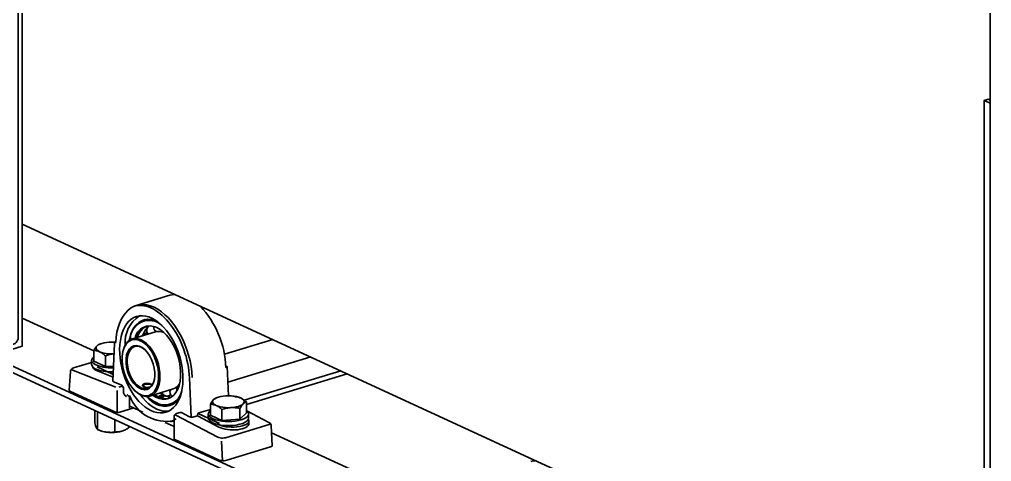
# Model space of a CAD drawing. Header units: millimetres. Extents: x -8400 to 8400, y -5940 to 5940.
# Drawn here: x 3929.8 to 4394.8, y 2297.4 to 2509.1 of the extents above; entities that cross this region are included whole.
import ezdxf

# ---------------------------------------------------------------- set-up
doc = ezdxf.new("R2010")
doc.units = ezdxf.units.MM
doc.layers.add('粗实线层', color=7, linetype='Continuous', lineweight=35)

msp = doc.modelspace()

# ---------------------------------------------------------------- linework, layer by layer
at = {"layer": '粗实线层', "linetype": 'Continuous', "lineweight": 35}
for points in [[(3929.221, 2731.993), (3929.221, 2356.749), (3929.155, 2356.123), (3928.959, 2355.499), (3928.648, 2354.919), (3928.243, 2354.423), (3927.77, 2354.045), (3927.264, 2353.811), (3916.169, 2350.421), (3916.169, 2348.082), (3931.179, 2352.668), (3931.179, 2731.089)], [(5429.862, 1647.928), (5429.862, 1649.826), (3411.605, 2580.833), (3427.906, 2585.814)], [(3411.605, 2580.833), (3411.605, 2578.936), (3411.713, 2578.203), (3412.025, 2577.617), (3412.506, 2577.242), (5429.848, 1646.656)], [(4394.178, 2470.536), (4393.254, 2470.962), (4391.296, 2470.364), (4394.178, 2469.035)], [(4391.296, 2470.364), (4391.296, 2197.408), (4394.178, 2196.079)], [(3931.174, 2411.16), (4391.286, 2198.914)], [(4001.796, 2377.062), (3985.742, 2372.157)], [(4004.178, 2377.484), (4002.969, 2377.344), (4001.796, 2377.062)], [(3965.419, 2350.385), (3931.203, 2366.168)], [(3986.131, 2356.878), (3986.669, 2358.141), (3987.308, 2359.27), (3988.044, 2360.252), (3988.866, 2361.076), (3989.767, 2361.736), (3990.738, 2362.224)], [(3990.079, 2365.582), (3988.077, 2364.466)], [(3992.126, 2362.368), (3991.096, 2361.516), (3990.182, 2360.44), (3989.397, 2359.155), (3988.751, 2357.679)], [(3994.949, 2359.573), (3983.844, 2356.18)], [(3986.031, 2356.848), (3986.618, 2358.24), (3987.327, 2359.47), (3988.15, 2360.522), (3989.075, 2361.385), (3990.092, 2362.046)], [(3990.969, 2361.553), (3990.091, 2360.39), (3989.349, 2359.085), (3988.809, 2357.836)], [(3998.912, 2359.247), (3997.884, 2359.599), (3996.871, 2359.771), (3995.888, 2359.762), (3994.948, 2359.573)], [(3968.644, 2353.805), (3968.147, 2353.616), (3967.751, 2353.43), (3967.556, 2353.31), (3967.359, 2353.17), (3967.162, 2353.008), (3966.964, 2352.823), (3966.915, 2352.774), (3966.865, 2352.723), (3966.84, 2352.697), (3966.815, 2352.671), (3966.791, 2352.644), (3966.766, 2352.617), (3966.666, 2352.506), (3966.568, 2352.39), (3966.372, 2352.143), (3966.177, 2351.878), (3965.79, 2351.299), (3965.408, 2350.663)], [(3975.244, 2349.004), (3973.927, 2348.968), (3972.614, 2349.019), (3971.344, 2349.155), (3970.156, 2349.371), (3969.086, 2349.661), (3968.167, 2350.017), (3967.426, 2350.427), (3966.886, 2350.879), (3966.564, 2351.359), (3966.469, 2351.854), (3966.604, 2352.347), (3966.964, 2352.823), (3967.54, 2353.269), (3968.313, 2353.671), (3969.261, 2354.016), (3970.353, 2354.294), (3971.558, 2354.497), (3972.838, 2354.618), (3974.396, 2354.651), (3975.938, 2354.563)], [(3975.936, 2354.511), (3975.484, 2354.288), (3975.314, 2353.998), (3974.531, 2335.971)], [(4027.851, 2348.79), (4051.019, 2355.869)], [(3970.927, 2342.894), (3965.408, 2345.441), (3965.408, 2350.663), (3965.745, 2350.643), (3966.087, 2350.609), (3966.173, 2350.598), (3966.259, 2350.586), (3966.345, 2350.573), (3966.432, 2350.558), (3966.604, 2350.527), (3966.777, 2350.49), (3967.123, 2350.403), (3967.47, 2350.295), (3967.818, 2350.167), (3968.167, 2350.017), (3968.518, 2349.844), (3968.869, 2349.649), (3968.913, 2349.623), (3968.957, 2349.597), (3969.001, 2349.571), (3969.045, 2349.544), (3969.133, 2349.489), (3969.22, 2349.434), (3969.394, 2349.319), (3969.568, 2349.2), (3969.912, 2348.95), (3970.253, 2348.686), (3970.591, 2348.407), (3970.927, 2348.117)], [(3974.842, 2343.131), (3970.927, 2342.894), (3970.927, 2348.117), (3971.99, 2348.441), (3973.063, 2348.704), (3973.603, 2348.809), (3974.147, 2348.895), (3975.097, 2348.995)], [(3979.356, 2350.21), (3979.284, 2349.883)], [(3990.141, 2350.763), (3989.097, 2351.626), (3988.023, 2352.249)], [(3964.365, 2344.89), (3955.744, 2342.257), (3955.411, 2342.135), (3955.107, 2341.964), (3954.811, 2341.724), (3954.557, 2341.428), (3954.395, 2341.15), (3954.297, 2340.846), (3954.281, 2340.706), (3954.28, 2340.562)], [(3964.364, 2345.962), (3964.364, 2344.013)], [(4069.154, 2347.511), (4029.495, 2335.394)], [(3984.481, 2323.134), (3977.878, 2321.117), (3977.298, 2321.002), (3976.644, 2320.979), (3976.017, 2321.051), (3975.511, 2321.208), (3954.272, 2331.005), (3953.952, 2331.195), (3953.759, 2331.406), (3953.702, 2331.629), (3954.247, 2340.525)], [(3954.616, 2341.507), (3954.912, 2341.36), (3975.963, 2333.041)], [(3974.614, 2337.884), (3966.709, 2341.008), (3966.074, 2341.3), (3965.568, 2341.621), (3965.2, 2341.967), (3964.976, 2342.331), (3964.901, 2342.705), (3964.901, 2342.819)], [(3974.67, 2339.181), (3966.944, 2342.745)], [(4037.41, 2326.815), (4083.492, 2340.895)], [(4038.437, 2324.79), (4086.539, 2339.486), (4038.428, 2324.787)], [(3974.531, 2335.971), (3974.624, 2335.774), (3974.911, 2335.605), (3978.53, 2334.175), (3978.87, 2333.96), (3979.179, 2333.604), (3979.426, 2333.143), (3979.585, 2332.626), (3979.641, 2332.105), (3979.641, 2330.719), (3979.642, 2330.619), (3979.648, 2330.521), (3979.658, 2330.424), (3979.671, 2330.33), (3979.688, 2330.237), (3979.708, 2330.147), (3979.72, 2330.102), (3979.732, 2330.057), (3979.745, 2330.013), (3979.759, 2329.97), (3979.821, 2329.802), (3979.893, 2329.643), (3979.973, 2329.494), (3980.062, 2329.352), (3980.11, 2329.284), (3980.158, 2329.217), (3980.209, 2329.152), (3980.261, 2329.089), (3980.368, 2328.967), (3980.479, 2328.851), (3980.593, 2328.738), (3980.709, 2328.629), (3980.768, 2328.576), (3980.827, 2328.522), (3980.857, 2328.496), (3980.886, 2328.469), (3980.901, 2328.456), (3980.916, 2328.443), (3980.931, 2328.43), (3980.946, 2328.416)], [(3993.3, 2334.321), (3993.245, 2334.347), (3993.165, 2334.383), (3993.08, 2334.418), (3992.99, 2334.454), (3992.896, 2334.489), (3992.847, 2334.507), (3992.798, 2334.525), (3992.748, 2334.542), (3992.697, 2334.559), (3992.592, 2334.592), (3992.486, 2334.624), (3992.375, 2334.655), (3992.262, 2334.685), (3992.233, 2334.693), (3992.204, 2334.7), (3992.175, 2334.707), (3992.146, 2334.714), (3992.088, 2334.728), (3992.029, 2334.742), (3991.909, 2334.767), (3991.79, 2334.791), (3991.668, 2334.813), (3991.547, 2334.833), (3991.485, 2334.842), (3991.423, 2334.85), (3991.361, 2334.858), (3991.299, 2334.865), (3991.175, 2334.878), (3991.052, 2334.888), (3990.93, 2334.895), (3990.809, 2334.9), (3990.688, 2334.901), (3990.568, 2334.9), (3990.509, 2334.897), (3990.45, 2334.895), (3990.391, 2334.891), (3990.333, 2334.886), (3990.22, 2334.875), (3990.109, 2334.861), (3990.001, 2334.843), (3989.896, 2334.822), (3989.845, 2334.81), (3989.794, 2334.797), (3989.768, 2334.79), (3989.744, 2334.784), (3989.719, 2334.776), (3989.694, 2334.769), (3989.6, 2334.738), (3989.51, 2334.704), (3989.424, 2334.667), (3989.343, 2334.627), (3989.266, 2334.585), (3989.194, 2334.539), (3989.127, 2334.491), (3989.065, 2334.441), (3989.009, 2334.389), (3988.959, 2334.336), (3988.914, 2334.281), (3988.875, 2334.224), (3988.866, 2334.209), (3988.857, 2334.195), (3988.849, 2334.18), (3988.841, 2334.166), (3988.826, 2334.136), (3988.813, 2334.107), (3988.792, 2334.047), (3988.776, 2333.988), (3988.767, 2333.928), (3988.763, 2333.868), (3988.763, 2333.838), (3988.765, 2333.808), (3988.768, 2333.778), (3988.773, 2333.748), (3988.788, 2333.689), (3988.808, 2333.632), (3988.835, 2333.575), (3988.867, 2333.521), (3988.905, 2333.467), (3988.949, 2333.415), (3988.973, 2333.39), (3988.999, 2333.365), (3989.026, 2333.341), (3989.054, 2333.317), (3989.115, 2333.272), (3989.181, 2333.229), (3989.252, 2333.188), (3989.329, 2333.151), (3989.41, 2333.116), (3989.496, 2333.084), (3989.585, 2333.055), (3989.678, 2333.029), (3989.776, 2333.006), (3989.877, 2332.986), (3989.903, 2332.982), (3989.929, 2332.978), (3989.956, 2332.974), (3989.982, 2332.969), (3990.036, 2332.962), (3990.091, 2332.956), (3990.201, 2332.945), (3990.313, 2332.937), (3990.428, 2332.932), (3990.545, 2332.93), (3990.604, 2332.93), (3990.664, 2332.931), (3990.725, 2332.932), (3990.786, 2332.934), (3990.908, 2332.939), (3991.03, 2332.947), (3991.152, 2332.958), (3991.275, 2332.97), (3991.398, 2332.985), (3991.522, 2333.001), (3991.553, 2333.006), (3991.584, 2333.01), (3991.615, 2333.014), (3991.646, 2333.019), (3991.707, 2333.029), (3991.768, 2333.039), (3991.957, 2333.073)], [(3993.265, 2334.099), (3993.138, 2334.186), (3992.984, 2334.267), (3992.5, 2334.432), (3991.909, 2334.536), (3991.263, 2334.57), (3990.619, 2334.531), (3990.034, 2334.422), (3989.561, 2334.253), (3989.241, 2334.04), (3989.103, 2333.8), (3989.161, 2333.556), (3989.407, 2333.329), (3989.82, 2333.14), (3990.364, 2333.004), (3990.991, 2332.935)], [(3992.203, 2328.82), (4003.308, 2332.213), (4004.193, 2332.581), (4005.013, 2333.123), (4005.756, 2333.832), (4006.412, 2334.698)], [(4011.981, 2318.718), (4011.197, 2337.472)], [(3976.573, 2320.982), (3976.573, 2331.431)], [(3977.422, 2333.059), (3979.184, 2333.597)], [(3984.903, 2331.493), (3985.145, 2331.262)], [(3989.286, 2334.081), (3988.979, 2333.821), (3988.817, 2333.633), (3988.763, 2333.437)], [(3997.112, 2330.319), (3998.472, 2329.456), (3999.842, 2328.829), (4001.201, 2328.448), (4002.53, 2328.318)], [(3997.245, 2330.16), (3998.224, 2329.585), (3999.951, 2328.76), (4001.706, 2328.214)], [(3980.219, 2329.14), (3980.603, 2329.127), (3981.001, 2328.887)], [(3982.447, 2328.77), (3982.447, 2323.292), (3982.518, 2323.65), (3982.712, 2323.845), (3982.978, 2323.827), (3988.921, 2321.086)], [(4001.197, 2321.569), (3999.827, 2321.499), (3998.416, 2321.643), (3996.979, 2322), (3995.529, 2322.567), (3994.155, 2323.292), (3992.792, 2324.195), (3991.452, 2325.269), (3990.146, 2326.503), (3988.884, 2327.888), (3987.677, 2329.413)], [(4000.663, 2327.448), (3999.45, 2327.428), (3998.2, 2327.626), (3996.93, 2328.039), (3995.655, 2328.663), (3994.391, 2329.488)], [(4001.298, 2327.662), (4000.22, 2327.523), (3999.104, 2327.567), (3997.961, 2327.791), (3996.804, 2328.194), (3995.643, 2328.772), (3994.491, 2329.518)], [(4023.915, 2327.891), (4023.518, 2327.704), (4023.323, 2327.585), (4023.127, 2327.444), (4022.93, 2327.283), (4022.732, 2327.098), (4022.682, 2327.049), (4022.632, 2326.998), (4022.608, 2326.972), (4022.583, 2326.945), (4022.558, 2326.919), (4022.533, 2326.892), (4022.434, 2326.781), (4022.336, 2326.664), (4022.139, 2326.418), (4021.944, 2326.153), (4021.558, 2325.574), (4021.175, 2324.938)], [(4026.695, 2317.169), (4021.175, 2319.715), (4021.175, 2324.938), (4021.513, 2324.918), (4021.855, 2324.884), (4021.941, 2324.873), (4022.027, 2324.861), (4022.113, 2324.847), (4022.199, 2324.833), (4022.371, 2324.801), (4022.544, 2324.765), (4022.89, 2324.678), (4023.237, 2324.57), (4023.586, 2324.442), (4023.935, 2324.291), (4024.285, 2324.119), (4024.637, 2323.924), (4024.681, 2323.898), (4024.725, 2323.872), (4024.769, 2323.845), (4024.813, 2323.818), (4024.9, 2323.764), (4024.988, 2323.708), (4025.162, 2323.594), (4025.335, 2323.475), (4025.68, 2323.225), (4026.02, 2322.96), (4026.359, 2322.682), (4026.695, 2322.391)], [(4024.412, 2328.081), (4023.915, 2327.891)], [(4028.605, 2328.893), (4029.155, 2328.915), (4029.702, 2328.916), (4030.245, 2328.895), (4030.785, 2328.856), (4031.858, 2328.722), (4032.922, 2328.527), (4033.26, 2328.507), (4033.602, 2328.473), (4033.688, 2328.462), (4033.774, 2328.45), (4033.86, 2328.436), (4033.946, 2328.422), (4034.119, 2328.39), (4034.291, 2328.354), (4034.637, 2328.267), (4034.984, 2328.159), (4035.333, 2328.031), (4035.682, 2327.88), (4036.032, 2327.708), (4036.384, 2327.513), (4036.428, 2327.487), (4036.472, 2327.461), (4036.516, 2327.434), (4036.56, 2327.408), (4036.647, 2327.353), (4036.735, 2327.297), (4036.909, 2327.183), (4037.082, 2327.064), (4037.426, 2326.814), (4037.768, 2326.549), (4038.105, 2326.271), (4038.442, 2325.98)], [(4035.228, 2328.071), (4035.205, 2328.081)], [(4035.328, 2322.913), (4035.711, 2323.551), (4036.098, 2324.13), (4036.293, 2324.394), (4036.489, 2324.641), (4036.686, 2324.867), (4036.885, 2325.074), (4036.934, 2325.122), (4036.984, 2325.169), (4037.009, 2325.191), (4037.033, 2325.214), (4037.058, 2325.236), (4037.083, 2325.258), (4037.182, 2325.342), (4037.281, 2325.42), (4037.477, 2325.56), (4037.672, 2325.68), (4038.059, 2325.863), (4038.442, 2325.98), (4038.442, 2320.758), (4035.328, 2317.691)], [(3965.869, 2321.979), (3965.869, 2316.017), (3966.04, 2315.358), (3966.213, 2314.757), (3966.3, 2314.482), (3966.388, 2314.225), (3966.476, 2313.987), (3966.564, 2313.77), (3966.586, 2313.719), (3966.608, 2313.669), (3966.619, 2313.645), (3966.63, 2313.621), (3966.641, 2313.597), (3966.653, 2313.574), (3966.697, 2313.484), (3966.74, 2313.401), (3966.828, 2313.25), (3966.915, 2313.119), (3967.088, 2312.915), (3967.259, 2312.776)], [(3967.259, 2321.037), (3967.17, 2321.385)], [(3967.786, 2321.105), (3967.259, 2321.037), (3967.259, 2312.776), (3968.265, 2312.372), (3969.28, 2312.029), (3969.792, 2311.883), (3970.306, 2311.756), (3970.823, 2311.65), (3971.344, 2311.564), (3972.614, 2311.429), (3973.927, 2311.379), (3975.244, 2311.414), (3976.523, 2311.535), (3977.728, 2311.738), (3978.821, 2312.016)], [(4000.379, 2324.348), (4002.916, 2324.549)], [(4015.076, 2319.372), (4015.06, 2319.769), (4015.13, 2320.194), (4015.357, 2320.558), (4015.679, 2320.764), (4021.175, 2322.443)], [(4015.27, 2320.453), (4025.53, 2315.719)], [(4050.232, 2314.506), (4050.241, 2314.599), (4050.243, 2314.691), (4050.184, 2315.006), (4050.054, 2315.305), (4049.905, 2315.545), (4049.729, 2315.76), (4049.527, 2315.945), (4049.304, 2316.101), (4049.237, 2316.141), (4049.168, 2316.179), (4038.607, 2321.748)], [(3975.43, 2317.569), (3975.43, 2311.607), (3974.425, 2311.491), (3973.41, 2311.438), (3972.898, 2311.439), (3972.384, 2311.459), (3972.125, 2311.477), (3971.865, 2311.501), (3971.8, 2311.508), (3971.735, 2311.515), (3971.669, 2311.522), (3971.604, 2311.53), (3971.474, 2311.547), (3971.344, 2311.564), (3969.899, 2311.841), (3968.644, 2312.227), (3968.105, 2312.432)], [(4003.814, 2314.216), (3999.525, 2316.194)], [(4002.046, 2316.455), (4003.431, 2317.109), (4004.731, 2317.978)], [(4002.706, 2316.632), (4003.814, 2316.971)], [(4004.681, 2319.731), (4024.803, 2309.119), (4025.284, 2308.922), (4025.865, 2308.779), (4026.505, 2308.699), (4027.162, 2308.688), (4027.792, 2308.747), (4028.352, 2308.872), (4049.235, 2315.252), (4049.606, 2315.393), (4049.892, 2315.564)], [(4020.132, 2320.237), (4020.132, 2318.287)], [(4039.485, 2318.287), (4039.485, 2320.237)], [(4039.6, 2315.68), (4039.6, 2316.957)], [(3982.212, 2314.441), (3982.212, 2313.679), (3981.796, 2313.416), (3981.376, 2313.164), (3981.271, 2313.103), (3981.165, 2313.043), (3981.059, 2312.984), (3980.953, 2312.926), (3980.741, 2312.814), (3980.529, 2312.706), (3980.104, 2312.504), (3979.677, 2312.321), (3979.25, 2312.158), (3978.821, 2312.016), (3978.39, 2311.895), (3977.958, 2311.796), (3977.904, 2311.785), (3977.849, 2311.775), (3977.796, 2311.764), (3977.742, 2311.754), (3977.634, 2311.735), (3977.527, 2311.718), (3977.312, 2311.687), (3977.1, 2311.661), (3976.677, 2311.623), (3976.258, 2311.602), (3975.842, 2311.597), (3975.43, 2311.607)], [(3979.437, 2312.227), (3979.47, 2312.239)], [(4138.043, 2270.755), (4050.469, 2311.152)], [(4027.006, 2297.841), (4026.461, 2307.241)], [(4176.792, 2297.859), (4175.583, 2297.718), (4174.41, 2297.436)]]:
    msp.add_lwpolyline(points, dxfattribs=at)
for points in [[(4394.178, 2517.517), (4394.178, 2127.58), (4447.29, 2103.08), (4447.29, 2493.017)], [(3997.063, 2328.494), (3997.132, 2328.466), (3997.207, 2328.441), (3997.248, 2328.429), (3997.29, 2328.419), (3997.311, 2328.414), (3997.334, 2328.409), (3997.356, 2328.405), (3997.379, 2328.4), (3997.472, 2328.386), (3997.569, 2328.375), (3997.593, 2328.373), (3997.618, 2328.371), (3997.643, 2328.37), (3997.669, 2328.368), (3997.72, 2328.366), (3997.771, 2328.365), (3997.874, 2328.366), (3997.977, 2328.37), (3998.002, 2328.372), (3998.028, 2328.374), (3998.054, 2328.376), (3998.079, 2328.378), (3998.13, 2328.384), (3998.179, 2328.389), (3998.228, 2328.396), (3998.276, 2328.404), (3998.3, 2328.408), (3998.323, 2328.413), (3998.347, 2328.417), (3998.37, 2328.422), (3998.459, 2328.443), (3998.541, 2328.466), (3998.581, 2328.478), (3998.618, 2328.491), (3998.637, 2328.498), (3998.654, 2328.505), (3998.672, 2328.512), (3998.688, 2328.519), (3998.75, 2328.549), (3998.804, 2328.58), (3998.815, 2328.588), (3998.827, 2328.597), (3998.838, 2328.605), (3998.848, 2328.613), (3998.867, 2328.63), (3998.883, 2328.647), (3998.909, 2328.682), (3998.924, 2328.718), (3998.928, 2328.735), (3998.93, 2328.753), (3998.929, 2328.772), (3998.925, 2328.789), (3998.919, 2328.807), (3998.911, 2328.825), (3998.9, 2328.843), (3998.886, 2328.861), (3998.852, 2328.896), (3998.808, 2328.929), (3998.796, 2328.937), (3998.783, 2328.946), (3998.77, 2328.954), (3998.755, 2328.962), (3998.726, 2328.978), (3998.694, 2328.993), (3998.626, 2329.022), (3998.549, 2329.049), (3998.529, 2329.055), (3998.509, 2329.062), (3998.488, 2329.068), (3998.466, 2329.073), (3998.423, 2329.085), (3998.378, 2329.095), (3998.333, 2329.105), (3998.285, 2329.114), (3998.262, 2329.118), (3998.238, 2329.122), (3998.213, 2329.126), (3998.188, 2329.13), (3998.088, 2329.142), (3997.987, 2329.151), (3997.935, 2329.154), (3997.884, 2329.156), (3997.857, 2329.156), (3997.831, 2329.156), (3997.806, 2329.157), (3997.78, 2329.156), (3997.678, 2329.153), (3997.578, 2329.146), (3997.554, 2329.144), (3997.529, 2329.141), (3997.505, 2329.138), (3997.48, 2329.135), (3997.433, 2329.128), (3997.387, 2329.12), (3997.299, 2329.101), (3997.215, 2329.078), (3997.195, 2329.072), (3997.176, 2329.066), (3997.157, 2329.059), (3997.138, 2329.052), (3997.102, 2329.038), (3997.069, 2329.023), (3997.037, 2329.007), (3997.007, 2328.991), (3996.979, 2328.974), (3996.953, 2328.956), (3996.908, 2328.919), (3996.873, 2328.88), (3996.859, 2328.86), (3996.848, 2328.84), (3996.838, 2328.819), (3996.832, 2328.799), (3996.827, 2328.757), (3996.831, 2328.716), (3996.833, 2328.706), (3996.837, 2328.695), (3996.841, 2328.685), (3996.846, 2328.675), (3996.857, 2328.655), (3996.87, 2328.635), (3996.886, 2328.616), (3996.904, 2328.597), (3996.914, 2328.588), (3996.925, 2328.579), (3996.936, 2328.57), (3996.948, 2328.561), (3997.001, 2328.526)], [(4036.885, 2325.074), (4036.309, 2324.628), (4035.536, 2324.226), (4034.588, 2323.881), (4033.496, 2323.603), (4032.291, 2323.4), (4031.011, 2323.279), (4029.695, 2323.243), (4028.382, 2323.294), (4027.112, 2323.429), (4025.924, 2323.646), (4024.854, 2323.936), (4023.935, 2324.291), (4023.194, 2324.702), (4022.654, 2325.154), (4022.332, 2325.634), (4022.236, 2326.129), (4022.371, 2326.622), (4022.732, 2327.098), (4023.307, 2327.544), (4024.081, 2327.946), (4025.028, 2328.291), (4026.121, 2328.569), (4027.325, 2328.772), (4028.605, 2328.893), (4029.922, 2328.928), (4031.235, 2328.878), (4032.505, 2328.743), (4033.692, 2328.526), (4034.762, 2328.236), (4035.682, 2327.88), (4036.422, 2327.47), (4036.962, 2327.018), (4037.285, 2326.537), (4037.38, 2326.043), (4037.245, 2325.55)], [(4031.011, 2323.279), (4031.148, 2323.287), (4031.286, 2323.293), (4031.355, 2323.296), (4031.424, 2323.298), (4031.493, 2323.3), (4031.562, 2323.301), (4031.836, 2323.304), (4032.109, 2323.302), (4032.654, 2323.282), (4033.194, 2323.242), (4034.266, 2323.108), (4035.328, 2322.913), (4035.328, 2317.691), (4026.695, 2317.169), (4026.695, 2322.391), (4027.758, 2322.716), (4028.831, 2322.979), (4029.371, 2323.084), (4029.914, 2323.169), (4030.461, 2323.235)]]:
    msp.add_lwpolyline(points, close=True, dxfattribs=at)
for points in [[(4029.776, 2328.913), (4029.187, 2343.006), (4029.028, 2342.757), (4028.566, 2342.544, 0.1802537), (4016.378, 2371.857)], [(3991.152, 2328.621), (3992.58, 2327.353), (3994.044, 2326.308), (3995.529, 2325.5, 0.4971124), (4007.507, 2331.339)], [(3981.295, 2329.521), (3981.309, 2329.515), (3981.365, 2329.483), (3981.455, 2329.415), (3981.57, 2329.307), (3981.698, 2329.161), (3981.801, 2329.021), (3981.911, 2328.854), (3982.18, 2328.745), (3982.677, 2328.829, 0.3684382), (4003.814, 2317.044)], [(4006.654, 2328.32, -0.4183677), (3995.529, 2324.906), (3994.253, 2325.584), (3992.989, 2326.431), (3991.746, 2327.443), (3990.538, 2328.608)], [(3999.909, 2328.805, 0.1260762), (4001.161, 2328.862, 0.1104367), (4002.119, 2329.406)], [(4050.254, 2314.572), (4050.799, 2305.177), (4050.7, 2304.893), (4050.382, 2304.633), (4049.871, 2304.422), (4028.987, 2298.041), (4028.426, 2297.911), (4027.794, 2297.841), (4027.134, 2297.834), (4026.492, 2297.892), (4025.911, 2298.01), (4025.43, 2298.181), (4004.191, 2307.978), (4003.911, 2308.165), (4003.814, 2308.377), (4003.813, 2318.827, -0.3297945), (4005.005, 2320.436), (4006.767, 2320.974), (4007.028, 2320.994), (4007.306, 2320.901), (4010.925, 2318.992), (4011.319, 2318.838), (4011.802, 2318.738), (4012.327, 2318.701), (4012.842, 2318.733), (4013.298, 2318.828), (4015.076, 2319.372), (4025.295, 2313.983)]]:
    msp.add_lwpolyline(points, format="xyb", dxfattribs=at)
for centre, radius, start, end in [((3995.783, 2354.388), 15.41, 123.62177, 184.56417), ((3992.322, 2355.859), 9.524, 72.79437, 180.82294), ((3991.872, 2355.981), 9.014, 47.67742, 181.41038), ((3992.224, 2355.147), 7.215, 62.73316, 168.55605), ((3993.194, 2360.239), 2.524, 130.23649, 224.11783), ((3996.511, 2361.963), 2.524, 176.50388, 244.21531), ((3990.978, 2356.391), 2.524, 88.46493, 148.75567), ((3996.51, 2361.965), 2.526, 294.76249, 307.95238), ((4007.662, 2332.324), 2.541, 120.64858, 124.52593), ((4000.423, 2331.276), 2.524, 195.77993, 236.42203), ((4004.336, 2330.614), 2.524, 150.53351, 234.40568), ((4004.333, 2330.608), 2.531, 69.69108, 76.15342), ((4007.653, 2332.338), 2.524, 153.88433, 198.61508), ((3999.028, 2333.291), 9.22, 210.48121, 323.87565)]:
    msp.add_arc(centre, radius, start, end, dxfattribs=at)
for centre, major_axis, ratio, start_param, end_param in [((3994.223, 2344.394), (-8.482, 27.764), 0.5850415, 4.2936708, 7.3102054), ((3992.915, 2343.988), (-8.478, 27.769), 0.5851166, 4.3025584, 6.2430263), ((3995.522, 2344.808), (-6.262, 20.505), 0.5852758, 5.8004129, 7.1421275), ((3988.015, 2342.518), (-4.169, 13.664), 0.5854151, 5.8017776, 7.0898866), ((3995.529, 2344.793), (-5.286, 17.3), 0.5850253, 2.4827777, 5.8019333), ((3988.024, 2342.5), (-3.074, 10.061), 0.585047, 5.8019494, 10.2305828), ((3988.024, 2342.5), (-4.181, 13.682), 0.585056, 2.3358565, 5.8018666), ((3974.038, 2345.962), (-9.667, 0.001), 0.3754918, 5.8146311, 7.9336811), ((3974.044, 2344.015), (9.693, 0.002), 0.3755201, 3.1418375, 4.7824404), ((4029.808, 2320.237), (-9.662, 0), 0.3754339, 5.8262283, 9.8933195), ((4029.808, 2318.287), (9.667, 0), 0.3754487, 3.1416804, 6.283025), ((4031.543, 2315.894), (-8.087, 0.256), 0.4076449, 0.6965628, 3.1540563), ((4031.544, 2316.957), (-8.065, 0), 0.3754112, 0.6831936, 3.3886512)]:
    msp.add_ellipse(centre, major_axis=major_axis, ratio=ratio, start_param=start_param, end_param=end_param, dxfattribs=at)
for centre, major_axis, ratio in [((3992.918, 2343.995), (-7.007, 22.933), 0.5850431), ((3987.697, 2342.401), (-4.057, 13.279), 0.58505), ((3987.698, 2342.4), (-3.195, 10.458), 0.58507)]:
    msp.add_ellipse(centre, major_axis=major_axis, ratio=ratio, dxfattribs=at)

doc.saveas('drawing.dxf')
